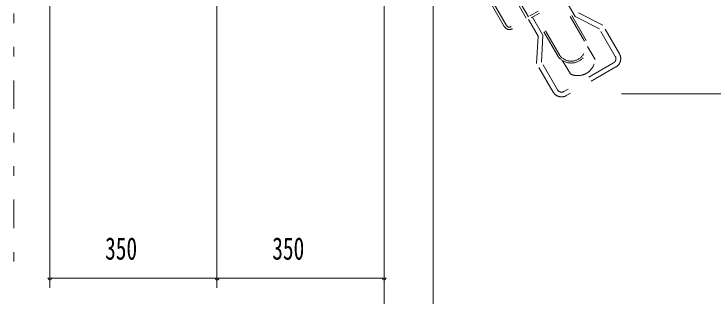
# Model space of a CAD drawing. Units: millimetres, scale not verified. Extents: x -5940 to 5940, y -7282 to 7278.
# Drawn here: x -1511 to -45, y 364 to 955 of the extents above; entities that cross this region are included whole.
import ezdxf
from ezdxf.enums import TextEntityAlignment as Align

# ---------------------------------------------------------------- set-up
doc = ezdxf.new("R2010")
doc.units = ezdxf.units.MM
doc.header["$LTSCALE"] = 10
doc.linetypes.add('USER5', pattern=[25, 6, -5, 2, -5, 2, -5])
for name, color, linetype, lineweight in [('0-8_2ラック-B下自転車前', 2, 'USER5', 18), ('0-B_2ラック-F寸法', 3, 'Continuous', 18), ('1-1_3-F', 2, 'USER5', 18)]:
    doc.layers.add(name, color=color, linetype=linetype, lineweight=lineweight)
doc.styles.add('ＭＳ ゴシック', font='')
doc.styles.get('ＭＳ ゴシック').set_extended_font_data('MS Gothic')

# ---------------------------------------------------------------- blocks, each defined once
blk = doc.blocks.new('CCL-CYC-BACK-TOP_1')
at = {"layer": '0-8_2ラック-B下自転車前'}
for p, q in [((-100, 495.32), (-100, 190.32)), ((-95, 495.32), (-95, 190.32)), ((-51.25, 182.82), (-51.25, 259.07)), ((-46.25, 182.82), (-46.25, 259.07)), ((87.5, 182.82), (-87.5, 182.82)), ((87.5, 177.82), (-87.5, 177.82)), ((-49, 137.42), (-49, 177.82)), ((-39, 134.46), (-39, 177.82)), ((-34, 79.49), (-34, 177.82)), ((-30, 79.62), (-30, 177.82)), ((30, 79.62), (30, 177.82)), ((34, 79.49), (34, 177.82)), ((39, 134.46), (39, 177.82)), ((-49, 137.42), (-80, 89.69)), ((-39, 134.46), (-70, 86.73)), ((39, 134.46), (70, 86.73)), ((49, 137.42), (80, 89.69)), ((-80, 20), (-80, 89.69)), ((80, 20), (80, 89.69)), ((-70, 20), (-70, 86.73)), ((70, 20), (70, 86.73)), ((-30, 35.12), (-30, 67.27)), ((30, 35.12), (30, 67.27)), ((60, 10), (-60, 10)), ((60, 0), (-60, 0))]:
    blk.add_line(p, q, dxfattribs=at)
for centre, radius, start, end in [((-87.5, 190.32), 12.5, 180, 270), ((-87.5, 190.32), 7.5, 180, 270), ((0, 83.86), 34.28, 187.32401, 352.67599), ((0, 83.86), 30.28, 187.54919, 352.45081), ((0, 55.98), 36.54, 214.81581, 325.18419), ((-60, 20), 20, 180, 270), ((-60, 20), 10, 180, 270), ((60, 20), 10, 270, 0), ((60, 20), 20, 270, 0)]:
    blk.add_arc(centre, radius, start, end, dxfattribs=at)

msp = doc.modelspace()

# ---------------------------------------------------------------- linework, layer by layer
at = {"layer": '0-B_2ラック-F寸法'}
for p, q in [((-633.71, 101.19), (-633.71, 2055.03)), ((-1436.21, 381.19), (-1436.21, 2035.99)), ((-1086.21, 381.19), (-1086.21, 2035.99)), ((-736.21, 241.19), (-736.21, 2035.99)), ((763.79, 787.99), (-239.23, 787.99)), ((-1432.21, 401.19), (-1440.21, 401.19)), ((-1086.21, 401.19), (-1436.21, 401.19)), ((-1082.21, 401.19), (-1090.21, 401.19)), ((-736.21, 401.19), (-1086.21, 401.19)), ((-732.21, 401.19), (-740.21, 401.19))]:
    msp.add_line(p, q, dxfattribs=at)
for centre in [(-1436.21, 401.19), (-1086.21, 401.19), (-736.21, 401.19)]:
    msp.add_arc(centre, 4, 180, 0, dxfattribs=at)
at = {"layer": '1-1_3-F'}
msp.add_line((-1511.21, 3065.99), (-1511.21, 401.19), dxfattribs=at)

# ---------------------------------------------------------------- block references
at = {"layer": '0-8_2ラック-B下自転車前', "rotation": 30}
msp.add_blockref('CCL-CYC-BACK-TOP_1', (-302.76, 814.02), dxfattribs=at)

# ---------------------------------------------------------------- texts
at = {"layer": '0-B_2ラック-F寸法', "color": 7, "style": 'ＭＳ ゴシック', "width": 0.7}
for p in [(-1320.42, 425.99), (-970.42, 425.99)]:
    msp.add_text('350', height=46.89, dxfattribs=at).set_placement(p, align=Align.BOTTOM_LEFT)

doc.saveas('drawing.dxf')
